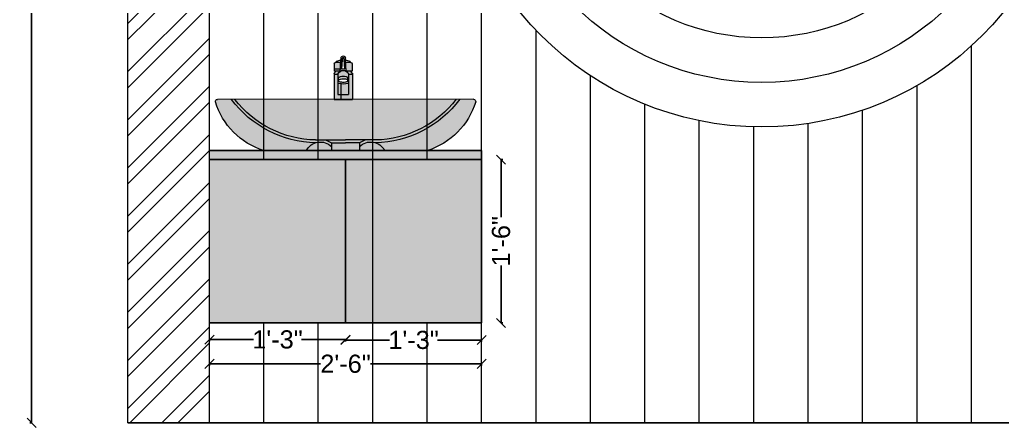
# Model space of a CAD drawing. Header units: inches. Extents: x 213 to 17763, y -4830 to 1802.
# Drawn here: x 16835.2 to 16943.5, y -2115.5 to -2070.6 of the extents above; entities that cross this region are included whole.
import ezdxf

# ---------------------------------------------------------------- set-up
doc = ezdxf.new("R2010")
doc.units = ezdxf.units.IN
doc.header["$MEASUREMENT"] = 0
doc.layers.add('dwgmodels.com', color=250, linetype='Continuous')
doc.layers.add('IEL-HATCH-002', color=7, linetype='Continuous')
doc.layers.add('OUTLINE', color=7, linetype='Continuous', lineweight=5)
doc.layers.add('wall', color=3, linetype='Continuous', lineweight=70)
doc.styles.add('b.k', font='verdana.ttf')
doc.styles.get("Standard").update_dxf_attribs({"font": 'arial.ttf'})
doc.dimstyles.new('STANDARD$0', dxfattribs={"dimscale": 0, "dimtxt": 6, "dimasz": 3, "dimexe": 2, "dimexo": 2, "dimgap": 0, "dimtad": 0, "dimtih": 1, "dimtoh": 1, "dimdec": 1, "dimzin": 0, "dimdsep": 46, "dimlunit": 4, "dimtxsty": 'b.k', "dimcen": 2.5, "dimclrd": 256, "dimclre": 256, "dimclrt": 256, "dimadec": 0, "dimazin": 0, "dimtfac": 1, "dimtdec": 1, "dimtofl": 0, "dimtmove": 2, "dimatfit": 2, "dimfxl": 1, "dimfrac": 2, "dimtolj": 1, "dimtzin": 0, "dimlwd": 9, "dimlwe": 9, "dimarcsym": 0})
pattern_1 = [(0, (0, 0), (0, 6.985), [5.08, -1.905]), (90, (0, 0), (-6.985, 4.277078946022131e-16), [5.08, -1.905])]

# ---------------------------------------------------------------- blocks, each defined once
blk = doc.blocks.new('_Oblique')
at = {"layer": 'wall', "color": 0, "lineweight": -2}
blk.add_line((-0.5, -0.5), (0.5, 0.5), dxfattribs=at)
blk = doc.blocks.new('*D1206')
at = {"color": 1, "lineweight": -2, "transparency": 16777216}
for p, q in [((16836.50835119264, -1995.008084198602), (16836.2889811139, -1995.008084198602)), ((16836.4689811139, -1995.008084198602), (16836.4689811139, -2053.315082834346)), ((16836.4689811139, -2115.008084198602), (16836.4689811139, -2056.701085562859)), ((16836.50835119264, -2115.008084198602), (16836.2889811139, -2115.008084198602))]:
    blk.add_line(p, q, dxfattribs=at)
at = {"layer": 'Defpoints', "color": 0, "transparency": 16777216}
for p in [(16856.08220091883, -1995.008084198602), (16836.4689811139, -2115.008084198602), (16856.08220091883, -2115.008084198602)]:
    blk.add_point(p, dxfattribs=at)
at = {"color": 1, "lineweight": -2, "transparency": 16777216}
for p, rotation in [((16836.4689811139, -1995.008084198602), 90), ((16836.4689811139, -2115.008084198602), 270)]:
    blk.add_blockref('_Oblique', p, dxfattribs=dict(at, rotation=rotation))
at = {"color": 1, "transparency": 16777216, "insert": (16836.4689811139, -2055.008084198606), "char_height": 2, "attachment_point": 5, "rotation": 90}
blk.add_mtext("\\A1;10'", dxfattribs=at)
blk = doc.blocks.new('YY5')
at = {"true_color": 0xc7c8ca}
h = blk.add_hatch(dxfattribs=at)
h.set_pattern_fill('ANGLE', color=9)
h.set_pattern_definition(pattern_1)
h.paths.add_polyline_path([(-1859.642487475081, 704.2780352585988), (-1859.659903662569, 704.5440537511106, 0.4142135638380181), (-1859.961262066613, 704.8454121566614, 0.4750915465852333), (-1860.238658159414, 704.5424849440045), (-1860.255971637265, 704.2780352585988), (-1860.358939663625, 702.8046562630534), (-1860.303982458977, 702.8046562630534, -0.2401376567678492), (-1859.594476653278, 702.8046562630534), (-1859.539519448721, 702.8046562630534)])
h.paths.add_polyline_path([(-1859.73768250441, 703.1189723709844), (-1860.166789239599, 703.1189723709844), (-1860.064194345845, 704.2927789711155), (-1860.0468932154, 704.542393748944, -0.596401771601865), (-1859.961262066613, 704.6536348652347, -0.4142135623730957), (-1859.851680953996, 704.5440537526179), (-1859.8342647665, 704.2927789711155)], flags=16)
h.paths.add_polyline_path([(-1859.052340827863, 704.1448605161991, 0.05658871760532752), (-1859.642536498954, 704.2787840594943), (-1859.642487475081, 704.2780352585988), (-1859.620299651487, 703.9605476423419), (-1858.953459701674, 703.9605476423419), (-1858.953459701674, 704.005560696109, 0.3188407789894711)])
h.paths.add_polyline_path([(-1860.278159460858, 703.9605476423419), (-1860.920934389733, 703.9605476423419), (-1860.970121256937, 703.9605476423419, 0.4142135623730951), (-1861.166868725752, 703.7638001735269), (-1861.166868725843, 702.8046562630534), (-1860.988138020402, 702.8046562630534), (-1860.976105509841, 702.8046562630534), (-1860.358939663625, 702.8046562630534)])
h.paths.add_polyline_path([(-1859.80692836094, 703.9605476423419), (-1860.093232551861, 703.9605476423419), (-1860.166789239599, 703.1189723709844), (-1859.73768250441, 703.1189723709844)], flags=0)
h.paths.add_polyline_path([(-1860.256114484316, 704.2759912469623, 0.05430589399828516), (-1860.822053263572, 704.144860516018, 0.3188407787352452), (-1860.920934389824, 704.005560696109), (-1860.920934389733, 703.9605476423419), (-1860.278159460858, 703.9605476423419)])
h.paths.add_polyline_path([(-1859.83428652461, 704.2930434069696, 0.00959450305220591), (-1859.937197045749, 704.2950183393892, 0.01184815826980783), (-1860.064261823298, 704.2920069494639), (-1860.093232551861, 703.9605476423419), (-1859.80692836094, 703.9605476423419)], flags=0)
h = blk.add_hatch(dxfattribs=at)
h.set_pattern_fill('ANGLE', color=9)
h.set_pattern_definition(pattern_1)
h.paths.add_polyline_path([(-1858.717681725969, 703.826196685556, 0.3225573074183268), (-1858.90427283447, 703.9605476423419), (-1858.953459701674, 703.9605476423419), (-1859.620299651487, 703.9605476423419), (-1859.539519448721, 702.8046562630534), (-1858.922353602505, 702.8046562630534), (-1858.707525365655, 702.8046562630534)])
h = blk.add_hatch(dxfattribs=at)
h.set_pattern_fill('ANGLE', color=9)
h.set_pattern_definition(pattern_1)
h.paths.add_polyline_path([(-1858.719557876124, 702.3983922901664), (-1858.830228327241, 702.3983922901664), (-1859.223723264872, 702.3983922901664), (-1859.223723264872, 699.6280301683554), (-1860.674735847474, 699.6280301683554), (-1860.674735847474, 702.3983922901664), (-1861.178901236221, 702.3983922901664), (-1861.178901236221, 698.9807330560587), (-1858.719557876124, 698.9799050195045)])
h.paths.add_polyline_path([(-1858.922353602466, 702.8046562630534), (-1858.934386112974, 702.8046562630534), (-1859.594476653278, 702.8046562630534, -0.1818234818247197), (-1859.223723264809, 702.3983922901664), (-1858.830228327241, 702.3983922901664), (-1858.719557876124, 702.3983922901664), (-1858.71955787607, 702.4888255701228, 0.2497289786340788), (-1858.726080932379, 702.5010713433682, -0.2052993842215004)])
h.paths.add_polyline_path([(-1860.303982458977, 702.8046562630534), (-1860.97610550988, 702.8046562630534, -0.2052993842488782), (-1861.172378179904, 702.5010713432748, 0.2497289775558368), (-1861.178901236276, 702.4888255701228), (-1861.178901236221, 702.3983922901664), (-1860.674735847445, 702.3983922901664, -0.1818234818247197)])
h.paths.add_polyline_path([(-1859.223723264872, 701.7058278184174, -0.01639121819609175), (-1859.318034065314, 701.6597288689486), (-1859.318034065314, 701.5108559250826), (-1859.323913054177, 701.4776782348308), (-1859.370289918462, 701.413783493015), (-1859.459604087271, 701.3570881688752), (-1859.585231537229, 701.3117970961289), (-1859.737855055041, 701.281269305802), (-1859.906155252571, 701.2677689045659), (-1860.077650074209, 701.2722971560213), (-1860.239620533421, 701.2945182194394), (-1860.380054022396, 701.3327840613402), (-1860.488535231678, 701.3842566789759), (-1860.557018606039, 701.4451185827869), (-1860.580425047031, 701.5108559250826), (-1860.580425047031, 701.6597288689486, -0.01639121819609179), (-1860.674735847474, 701.7058278184174), (-1860.674735847474, 701.1066110975343, 0.1013955554709312), (-1859.223723264872, 701.1066110975155)], flags=17)
h.paths.add_polyline_path([(-1859.223723264872, 702.3983922903224, 0.6773938552425238), (-1860.674735847474, 702.3983922900935), (-1860.674735847474, 701.9139556735453, -0.1185726909845305), (-1859.949229556173, 702.1002764714706, -0.1185726909845346), (-1859.223723264872, 701.9139556735453)])
h = blk.add_hatch(dxfattribs=at)
h.set_pattern_fill('ANGLE', color=9)
h.set_pattern_definition(pattern_1)
h.paths.add_polyline_path([(-1859.949229556173, 702.1002764714706, 0.1019832631306679), (-1860.580425047031, 701.9600546230142), (-1860.580425047031, 701.5108559250826), (-1860.557018606039, 701.5765932670118), (-1860.488535231678, 701.6374551711892), (-1860.380054022396, 701.6889277884585), (-1860.239620533421, 701.7271936299929), (-1860.077650074209, 701.7494146941439), (-1859.906155252571, 701.753942945233), (-1859.737855055041, 701.7404425443633), (-1859.585231537229, 701.7099147540364), (-1859.459604087271, 701.66462368129), (-1859.370289918462, 701.6079283567838), (-1859.323913054177, 701.5440336149679), (-1859.323913054177, 701.4776782348308), (-1859.370289918462, 701.413783493015), (-1859.459604087271, 701.3570881688752), (-1859.585231537229, 701.3117970961289), (-1859.737855055041, 701.281269305802), (-1859.906155252571, 701.2677689045659), (-1860.077650074209, 701.2722971560213), (-1860.239620533421, 701.2945182194394), (-1860.380054022396, 701.3327840613402), (-1860.488535231678, 701.3842566789759), (-1860.557018606039, 701.4451185827869), (-1860.580425047031, 701.5108559250826), (-1860.580425047031, 701.6597288689486, -0.01639121819609181), (-1860.674735847474, 701.7058278184174), (-1860.674735847474, 701.1066110975343, 0.1013955554709312), (-1859.223723264872, 701.1066110975155), (-1859.223723264872, 701.7058278184174, -0.01639121819609175), (-1859.318034065314, 701.6597288689486), (-1859.318034065314, 701.9600546230142, 0.1019832631306698)])
h = blk.add_hatch(dxfattribs=at)
h.set_pattern_fill('ANGLE', color=9)
h.set_pattern_definition(pattern_1)
h.paths.add_polyline_path([(-1859.223723264872, 701.9139556735453, 0.01639121819611743), (-1859.318034065314, 701.9600546230142), (-1859.318034065314, 701.6597288689486, 0.01639121819609176), (-1859.223723264872, 701.7058278184174)])
h.paths.add_polyline_path([(-1860.580425047031, 701.9600546230142, 0.01639121819611744), (-1860.674735847474, 701.9139556735453), (-1860.674735847474, 701.7058278184174, 0.01639121819609175), (-1860.580425047031, 701.6597288689486)])
h = blk.add_hatch(dxfattribs=at)
h.set_pattern_fill('ANGLE', color=9)
h.set_pattern_definition(pattern_1)
h.paths.add_polyline_path([(-1859.223723264872, 701.1066110975155, -0.1013955554709313), (-1860.674735847474, 701.1066110975343), (-1860.674735847474, 699.6280301683554), (-1859.223723264872, 699.6280301683554)])
at = {"true_color": 0x7aafdf}
h = blk.add_hatch(dxfattribs=at)
h.set_pattern_fill('ANGLE', color=143)
h.set_pattern_definition(pattern_1)
h.paths.add_polyline_path([(-1859.323913054177, 701.5440336149679), (-1859.370289918462, 701.6079283567838), (-1859.459604087271, 701.66462368129), (-1859.585231537229, 701.7099147540364), (-1859.737855055041, 701.7404425443633), (-1859.906155252571, 701.753942945233), (-1860.077650074209, 701.7494146941439), (-1860.239620533421, 701.7271936299929), (-1860.380054022396, 701.6889277884585), (-1860.488535231678, 701.6374551711892), (-1860.557018606039, 701.5765932670118), (-1860.580425047031, 701.5108559250826), (-1860.557018606039, 701.4451185827869), (-1860.488535231678, 701.3842566789759), (-1860.380054022396, 701.3327840613402), (-1860.239620533421, 701.2945182194394), (-1860.077650074209, 701.2722971560213), (-1859.906155252571, 701.2677689045659), (-1859.737855055041, 701.281269305802), (-1859.585231537229, 701.3117970961289), (-1859.459604087271, 701.3570881688752), (-1859.370289918462, 701.413783493015), (-1859.323913054177, 701.4776782348308)])
at = {"color": 18, "true_color": 0x000000}
for p, q in [((-1860.255971637265, 704.2780352585988), (-1860.238555449769, 704.5440537526179)), ((-1860.064194345845, 704.2927789711155), (-1860.04677815835, 704.5440537526179)), ((-1859.8342647665, 704.2927789711155), (-1859.851680953996, 704.5440537526179)), ((-1859.642487475081, 704.2780352585988), (-1859.659903662668, 704.5440537526179)), ((-1861.166868725843, 703.7638001735269), (-1861.166868725843, 702.8046562630534)), ((-1860.970121256937, 703.9605476423419), (-1860.920934389733, 703.9605476423419)), ((-1860.920934389733, 703.9605476423419), (-1860.920934389733, 704.005560696109)), ((-1860.920934389733, 703.9605476423419), (-1860.278159460873, 703.9605476423419)), ((-1860.358939663625, 702.8046562630534), (-1860.255971637265, 704.2780352585988)), ((-1860.166789239599, 703.1189723709844), (-1860.064194345845, 704.2927789711155)), ((-1859.73768250441, 703.1189723709844), (-1859.8342647665, 704.2927789711155)), ((-1859.539519448721, 702.8046562630534), (-1859.642487475081, 704.2780352585988)), ((-1859.620299651487, 703.9605476423419), (-1858.953459701674, 703.9605476423419)), ((-1858.953459701674, 703.9605476423419), (-1858.953459701674, 704.005560696109)), ((-1858.953459701674, 703.9605476423419), (-1858.90427283447, 703.9605476423419)), ((-1858.717681725969, 703.826196685556), (-1858.707525365655, 702.8046562630534)), ((-1861.178901236221, 702.4888255701227), (-1861.178901236221, 702.3983922901664)), ((-1860.674735847474, 702.3983922901664), (-1861.178901236221, 702.3983922901664)), ((-1861.178901236221, 702.3983922901664), (-1861.178901236221, 698.9799050195045)), ((-1861.166868725843, 702.8046562630534), (-1860.976105509841, 702.8046562630534)), ((-1861.166868725843, 702.8046562630534), (-1860.988138020402, 702.8046562630534)), ((-1860.988138020402, 702.8046562630534), (-1860.303982459163, 702.8046562630534)), ((-1860.674735847474, 702.3983922901664), (-1860.674735847474, 699.6280301683554)), ((-1860.580425047031, 701.5108559250826), (-1860.580425047031, 701.9600546229985)), ((-1859.73768250441, 703.1189723709844), (-1860.166789239599, 703.1189723709844)), ((-1859.594476653182, 702.8046562630534), (-1858.922353602505, 702.8046562630534)), ((-1859.318034065314, 701.5108559250826), (-1859.318034065314, 701.9600546229985)), ((-1859.223723264872, 702.3983922901664), (-1859.223723264872, 699.6280301683554)), ((-1858.719557876124, 702.3983922901664), (-1859.223723264872, 702.3983922901664)), ((-1858.934386112974, 702.8046562630534), (-1858.707525365655, 702.8046562630534)), ((-1858.922353602505, 702.8046562630534), (-1858.707525365655, 702.8046562630534)), ((-1858.830228327241, 702.3983922901664), (-1858.719557876124, 702.3983922901664)), ((-1858.719557876124, 702.4888255701227), (-1858.719557876124, 702.3983922901664)), ((-1858.719557876124, 702.3983922901664), (-1858.719557876124, 698.9799050195045)), ((-1860.674735847474, 701.2672008885116), (-1860.674735847474, 701.7545109616535)), ((-1859.223723264872, 699.6280301683554), (-1860.674735847474, 699.6280301683554))]:
    blk.add_line(p, q, dxfattribs=at)
blk.add_line((-1858.719557876124, 698.9799050195045), (-1861.178901236221, 698.9807330560587))
blk.add_polyline3d([(-1860.580425047031, 701.5108559250826, 0), (-1860.557018606039, 701.4451185827869, 0), (-1860.488535231678, 701.3842566789759, 0), (-1860.380054022396, 701.3327840613402, 0), (-1860.239620533421, 701.2945182194394, 0), (-1860.077650074209, 701.2722971560213, 0), (-1859.906155252571, 701.2677689045659, 0), (-1859.737855055041, 701.281269305802, 0), (-1859.585231537229, 701.3117970961289, 0), (-1859.459604087271, 701.3570881688752, 0), (-1859.370289918462, 701.413783493015, 0), (-1859.323913054177, 701.4776782348308, 0), (-1859.323913054177, 701.5440336149679, 0), (-1859.370289918462, 701.6079283567838, 0), (-1859.459604087271, 701.66462368129, 0), (-1859.585231537229, 701.7099147540364, 0), (-1859.737855055041, 701.7404425443633, 0), (-1859.906155252571, 701.753942945233, 0), (-1860.077650074209, 701.7494146941439, 0), (-1860.239620533421, 701.7271936299929, 0), (-1860.380054022396, 701.6889277884585, 0), (-1860.488535231678, 701.6374551711892, 0), (-1860.557018606039, 701.5765932670118, 0), (-1860.580425047031, 701.5108559250826, 0)], dxfattribs=at)
for centre, radius, start, end in [((-1859.976534999425, 704.580925874151), 0.2649268882405655, 86.69508807395945, 188.343078460318), ((-1859.974033632628, 704.5748870405047), 0.07977676853687257, 80.78780477718902, 204.0355055744018), ((-1859.961262066613, 704.5440537526179), 0.3013584040435269, 0, 90), ((-1859.961262066613, 704.5440537526179), 0.1095811126168776, 0, 90), ((-1860.970121256937, 703.7638001735269), 0.1967474688150666, 90, 180), ((-1860.773373788213, 704.005560696109), 0.1475606016112999, 109.2623904893577, 180), ((-1859.937197045749, 701.6127808072933), 2.682237532095929, 96.82860972436829, 109.2623904893577), ((-1859.937197045749, 701.6127808072933), 2.682237532095929, 70.7376095106423, 83.6929711358343), ((-1859.101020303285, 704.005560696109), 0.1475606016112999, 0, 70.7376095106423), ((-1858.90427283447, 703.7638001735269), 0.1967474688150666, 18.49005815546298, 90), ((-1861.164145176115, 702.4888255701227), 0.01475606016112999, 123.9134898791067, 180), ((-1861.428346014583, 702.8817980036972), 0.4587726258653878, 303.9134898791067, 350.3198374893348), ((-1859.949229556127, 702.1086061453077), 0.7812396485676532, 21.773057050751, 158.226942949249), ((-1859.924664968077, 700.4989567274708), 1.601508145939893, 90.87886060322751, 117.9274284694488), ((-1859.973794144269, 700.4989567274708), 1.601508145939893, 62.07257153055119, 89.12113939677249), ((-1858.470113097763, 702.8817980036972), 0.4587726258653878, 189.6801625106652, 236.0865101208933), ((-1858.734313936231, 702.4888255701227), 0.01475606016112999, 0, 56.08651012089329), ((-1859.924664968077, 703.1208267644919), 1.601508145939893, 242.0725715305512, 245.8288256482427), ((-1859.949229556127, 704.6474335488671), 3.614385564746275, 258.4205001745883, 281.5794998254117), ((-1859.973794144269, 703.1208267644919), 1.601508145939893, 294.1711743517573, 297.9274284694488)]:
    blk.add_arc(centre, radius, start, end, dxfattribs=at)
blk = doc.blocks.new('y5y5')
at = {"true_color": 0x636466}
h = blk.add_hatch(dxfattribs=at)
h.set_pattern_fill('ANGLE', color=251)
h.set_pattern_definition(pattern_1)
h.paths.add_polyline_path([(-1859.8342647665, 704.2927789711155), (-1859.851680953996, 704.5440537526179, 0.4142135623730933), (-1859.961262066613, 704.6536348652347, 0.5964017716018684), (-1860.0468932154, 704.542393748944), (-1860.064194345845, 704.2927789711155), (-1860.166789239599, 703.1189723709844), (-1859.73768250441, 703.1189723709844)])
at = {"lineweight": 0, "true_color": 0x000000}
h = blk.add_hatch(color=18, dxfattribs=at)
h.dxf.hatch_style = 1
h.paths.add_polyline_path([(-1858.719557876124, 702.3983922901664), (-1859.223723264872, 702.3983922901664), (-1859.223723264872, 699.6280301683554), (-1860.674735847474, 699.6280301683554), (-1860.674735847474, 702.3983922901664), (-1861.178901236221, 702.3983922901664), (-1861.178901236221, 698.9807330560587), (-1858.719557876124, 698.9799050195045)])
h.paths.add_polyline_path([(-1858.717681725969, 703.826196685556, 0.3225573074183268), (-1858.90427283447, 703.9605476423419), (-1858.953459701674, 703.9605476423419), (-1859.620299651487, 703.9605476423419), (-1859.539519448721, 702.8046562630534), (-1858.922353602505, 702.8046562630534), (-1858.707525365655, 702.8046562630534)])
h.paths.add_polyline_path([(-1860.278159460858, 703.9605476423419), (-1860.920934389733, 703.9605476423419), (-1860.970121256937, 703.9605476423419, 0.4142135623730951), (-1861.166868725752, 703.7638001735268), (-1861.166868725843, 702.8046562630534), (-1860.976105509841, 702.8046562630534), (-1860.358939663625, 702.8046562630534)])
h = blk.add_hatch()
h.set_pattern_fill('ANGLE')
h.set_pattern_definition(pattern_1)
h.paths.add_polyline_path([(-1859.642536498954, 704.2787840594943), (-1859.642487475081, 704.2780352585988), (-1859.620299651487, 703.9605476423419), (-1858.953459701674, 703.9605476423419), (-1858.953459701674, 704.005560696109, 0.3188407789894704), (-1859.052340827863, 704.1448605161991, 0.05658871760532751)])
h.paths.add_polyline_path([(-1860.256114484316, 704.2759912469623, 0.05430589399828516), (-1860.822053263572, 704.144860516018, 0.3188407787352452), (-1860.920934389824, 704.005560696109), (-1860.920934389733, 703.9605476423419), (-1860.278159460858, 703.9605476423419)])
h = blk.add_hatch(color=18, dxfattribs=at)
h.dxf.hatch_style = 1
h.paths.add_polyline_path([(-1858.719557876124, 702.3983922901664), (-1859.223723264809, 702.3983922901664, 0.6773938552843203), (-1860.674735847445, 702.3983922901664), (-1861.178901236221, 702.3983922901664), (-1861.178901236221, 698.9807330560587), (-1858.719557876124, 698.9799050195045)])
h.paths.add_polyline_path([(-1860.077650074209, 701.7494146941439), (-1859.906155252571, 701.753942945233), (-1859.737855055041, 701.7404425443633), (-1859.585231537229, 701.7099147540364), (-1859.459604087271, 701.66462368129), (-1859.370289918462, 701.6079283567838), (-1859.323913054177, 701.5440336149679), (-1859.323913054177, 701.4776782348308), (-1859.370289918462, 701.413783493015), (-1859.459604087271, 701.3570881688752), (-1859.585231537229, 701.3117970961289), (-1859.737855055041, 701.281269305802), (-1859.906155252571, 701.2677689045659), (-1860.077650074209, 701.2722971560213), (-1860.239620533421, 701.2945182194394), (-1860.380054022396, 701.3327840613402), (-1860.488535231678, 701.3842566789759), (-1860.557018606039, 701.4451185827869), (-1860.580425047031, 701.5108559250826), (-1860.557018606039, 701.5765932670118), (-1860.488535231678, 701.6374551711892), (-1860.380054022396, 701.6889277884585), (-1860.239620533421, 701.7271936299929)], flags=16)
h = blk.add_hatch(color=18, dxfattribs=at)
h.dxf.hatch_style = 1
h.paths.add_polyline_path([(-1858.922353602466, 702.8046562630534), (-1859.594476653278, 702.8046562630534, -0.1818234818247196), (-1859.223723264809, 702.3983922901664), (-1858.719557876124, 702.3983922901664), (-1858.71955787607, 702.4888255701228, 0.2497289786340794), (-1858.726080932379, 702.5010713433682, -0.2052993842215004)])
h.paths.add_polyline_path([(-1860.303982458977, 702.8046562630534), (-1860.97610550988, 702.8046562630534, -0.2052993842488782), (-1861.172378179904, 702.5010713432748, 0.2497289775558359), (-1861.178901236276, 702.4888255701228), (-1861.178901236221, 702.3983922901664), (-1860.674735847445, 702.3983922901664, -0.1818234818247197)])
at = {"true_color": 0xadddf7}
h = blk.add_hatch(dxfattribs=at)
h.set_pattern_fill('ANGLE', color=141)
h.set_pattern_definition(pattern_1)
h.paths.add_polyline_path([(-1859.323913054177, 701.5440336149679), (-1859.370289918462, 701.6079283567838), (-1859.459604087271, 701.66462368129), (-1859.585231537229, 701.7099147540364), (-1859.737855055041, 701.7404425443633), (-1859.906155252571, 701.753942945233), (-1860.077650074209, 701.7494146941439), (-1860.239620533421, 701.7271936299929), (-1860.380054022396, 701.6889277884585), (-1860.488535231678, 701.6374551711892), (-1860.557018606039, 701.5765932670118), (-1860.580425047031, 701.5108559250826), (-1860.557018606039, 701.4451185827869), (-1860.488535231678, 701.3842566789759), (-1860.380054022396, 701.3327840613402), (-1860.239620533421, 701.2945182194394), (-1860.077650074209, 701.2722971560213), (-1859.906155252571, 701.2677689045659), (-1859.737855055041, 701.281269305802), (-1859.585231537229, 701.3117970961289), (-1859.459604087271, 701.3570881688752), (-1859.370289918462, 701.413783493015), (-1859.323913054177, 701.4776782348308)])
at = {"lineweight": 0, "true_color": 0xf8f8f6}
h = blk.add_hatch(color=7, dxfattribs=at)
h.dxf.hatch_style = 1
edge = h.paths.add_edge_path()
edge.add_line((-1875.670161333098, 698.9856121198247), (-1877.548738067597, 698.9862446180075))
edge.add_arc((-1877.548738067597, 698.695319838972), 0.2909247790355494, 90, 186.6497480122819)
edge.add_arc((-1868.323709834901, 701.560972371838), 9.945968937223727, 196.9483316276272, 251.5688589944916)
edge.add_arc((-1868.323709834255, 701.5609723738454), 9.945968939332323, 251.5688589946186, 252.484804792136)
edge.add_line((-1871.317035923083, 692.0761267204831), (-1865.539225076289, 692.0756050785835))
edge.add_arc((-1863.653027606306, 691.1042060465006), 2.12164016159734, 107.1631084750718, 152.7513564692017, ccw=False)
edge.add_arc((-1864.015767886683, 707.6531120712051), 14.5241330898273, 216.6385853500288, 268.9610990050063, ccw=False)
at = {"lineweight": 0, "true_color": 0xeaeaeb}
h = blk.add_hatch(color=254, dxfattribs=at)
h.dxf.hatch_style = 1
h.paths.add_polyline_path([(-1844.851944498354, 698.9752359314127), (-1845.30860734205, 698.9753896852699, -0.2266592127884544), (-1856.220965805801, 693.4953571750389), (-1857.570431067147, 693.4953571750389), (-1858.366179820214, 693.1317012012446), (-1858.366179820214, 692.5998185338782, -0.2789183185884859), (-1856.235273201826, 693.1313665253831, 0.2321162475733865)])
h.paths.add_polyline_path([(-1862.943950700732, 693.4953571750389), (-1864.293415962087, 693.4953571750389, -0.2268956476491794), (-1875.213575343875, 698.9854583918438), (-1875.670161333098, 698.9856121198247, 0.2323509107070786), (-1864.279108566055, 693.131366525383, -0.2789183185870224), (-1862.148201947674, 692.5998185338866), (-1862.148201947674, 693.1317012012446)])
at = {"lineweight": 0, "true_color": 0xf8f8f6}
h = blk.add_hatch(color=7, dxfattribs=at)
h.dxf.hatch_style = 1
h.paths.add_polyline_path([(-1845.30860734205, 698.9753896852699), (-1875.213575343875, 698.9854583918438, 0.2268956476491779), (-1864.293415962088, 693.4953571750389), (-1860.257190883944, 693.4953571750389), (-1856.220965805801, 693.4953571750389, 0.226659212788456)])
h = blk.add_hatch(color=7, dxfattribs=at)
h.dxf.hatch_style = 1
edge = h.paths.add_edge_path()
edge.add_arc((-1842.969167405094, 698.6841948683772), 0.2909247790357934, 353.3502519876788, 446.5622715788655)
edge.add_line((-1842.951722482763, 698.9745961454782), (-1844.851944498354, 698.9752359314127))
edge.add_arc((-1856.498613881205, 707.653112071205), 14.52413308982713, 271.03890099502416, 323.31038592493, ccw=False)
edge.add_arc((-1856.861354161574, 691.1042060465006), 2.12164016159727, 27.24864353079829, 72.83689152494082, ccw=False)
edge.add_line((-1854.975156691591, 692.0756050785835), (-1849.198947284699, 692.0761267204831))
edge.add_arc((-1852.190499830243, 701.5613479401857), 9.945793493706097, 287.5048007174934, 288.4106744441632)
edge.add_arc((-1852.19049982977, 701.5613479387139), 9.945793492160345, 288.4106744442572, 342.9820869962536)
at = {"lineweight": 0, "true_color": 0xeaeaeb}
h = blk.add_hatch(color=254, dxfattribs=at)
h.dxf.hatch_style = 1
h.paths.add_polyline_path([(-1862.148201947674, 692.5998185338866, 0.5091258853118577), (-1865.539225076289, 692.0756050785835), (-1862.148201947674, 692.0756050785835)])
h.paths.add_polyline_path([(-1858.366179820214, 692.5998185338782), (-1858.366179820214, 692.0756050785835), (-1854.975156691591, 692.0756050785835, 0.5091258853136285)])
at = {"lineweight": 0, "true_color": 0xf8f8f6}
h = blk.add_hatch(color=7, dxfattribs=at)
h.dxf.hatch_style = 1
h.paths.add_polyline_path([(-1858.366179820214, 693.1317012012446), (-1860.257190883944, 693.1317012012446), (-1862.148201947674, 693.1317012012446), (-1862.148201947674, 692.0756050785835), (-1858.366179820214, 692.0756050785835)])
h.paths.add_polyline_path([(-1857.570431067147, 693.4953571750389), (-1860.257190883944, 693.4953571750389), (-1862.943950700732, 693.4953571750389), (-1862.148201947674, 693.1317012012446), (-1860.257190883944, 693.1317012012446), (-1858.366179820214, 693.1317012012446)])
at = {"lineweight": 0}
for p, q in [((-1877.548738067597, 698.9862446180075), (-1842.951722482764, 698.9745961454782)), ((-1871.317035923083, 692.0761267204831), (-1849.198947284699, 692.0761267204831)), ((-1871.317035923083, 692.0761267204831), (-1849.198947284699, 692.0761267204832))]:
    blk.add_line(p, q, dxfattribs=at)
at = {"color": 18, "lineweight": 0, "true_color": 0x000000}
for p, q in [((-1864.293415962125, 693.4953571750389), (-1860.257190883944, 693.4953571750389)), ((-1862.943950700732, 693.4953571750389), (-1862.148201947674, 693.1317012012446)), ((-1862.148201947674, 693.1317012012446), (-1862.148201947674, 692.0756050785835)), ((-1862.148201947674, 693.1317012012446), (-1860.257190883944, 693.1317012012446)), ((-1856.220965805754, 693.4953571750389), (-1860.257190883944, 693.4953571750389)), ((-1858.366179820214, 693.1317012012446), (-1860.257190883944, 693.1317012012446)), ((-1857.570431067147, 693.4953571750389), (-1858.366179820214, 693.1317012012446)), ((-1858.366179820214, 693.1317012012446), (-1858.366179820214, 692.0756050785835))]:
    blk.add_line(p, q, dxfattribs=at)
for centre, radius, start, end in [((-1877.548738067597, 698.695319838972), 0.2909247790355494, 90, 186.6497480122322), ((-1868.323709834901, 701.560972371838), 9.945968937223693, 196.9483316276265, 252.4848047922028), ((-1864.015767886683, 707.6531120712052), 14.52413308982741, 216.6385853500291, 268.9610990011669), ((-1864.015767886683, 707.6531120712052), 14.16047711603317, 217.7416331934862, 268.8765150864477), ((-1856.498613881205, 707.6531120712052), 14.52413308982741, 271.0389009988331, 323.3103859249295), ((-1856.498613881205, 707.6531120712052), 14.16047711603317, 271.1234849135522, 322.2068303453797), ((-1852.190499829771, 701.5613479387147), 9.945793492161311, 287.5048007174502, 342.982086996252), ((-1842.969167405094, 698.6841948683773), 0.2909247790357276, 353.35025198779, 86.56227157886423), ((-1863.653027606306, 691.1042060465006), 2.121640161597214, 44.82406763940038, 152.7513564690758), ((-1856.861354161574, 691.1042060465006), 2.121640161597214, 27.24864353092423, 135.1759323605996)]:
    blk.add_arc(centre, radius, start, end, dxfattribs=at)
at = {"color": 7, "lineweight": 0, "true_color": 0xf8f8f6}
blk.add_blockref('YY5', (0, 0), dxfattribs=at)
blk = doc.blocks.new('KKU')
at = {"layer": 'dwgmodels.com', "lineweight": 0, "true_color": 0xf1ece4}
h = blk.add_hatch(color=7, dxfattribs=at)
h.dxf.hatch_style = 1
h.paths.add_polyline_path([(45769.54282472028, 44312.76206886786), (45769.03865933153, 44312.76206886786), (45769.03865933153, 44309.99170674605), (45767.58764674893, 44309.99170674605), (45767.58764674893, 44312.76206886786), (45767.08348136018, 44312.76206886786), (45767.08348136018, 44309.34440963375), (45769.54282472028, 44309.3435815972)])
at = {"lineweight": 0}
blk.add_blockref('y5y5', (47628.26238259641, 43610.36367657769, 1.102764133773254e-05), dxfattribs=at)
blk = doc.blocks.new('*D1214')
at = {"color": 1, "lineweight": -2, "transparency": 16777216}
for p, q in [((16856.08220091882, -2105.796484424011), (16856.08220091882, -2106.015854502751)), ((16856.08220091882, -2105.835854502751), (16860.92808086425, -2105.835854502751)), ((16871.08220091882, -2105.835854502751), (16866.23632097339, -2105.835854502751)), ((16871.08220091882, -2105.796484424011), (16871.08220091882, -2106.015854502751))]:
    blk.add_line(p, q, dxfattribs=at)
at = {"layer": 'Defpoints', "color": 0, "transparency": 16777216}
for p in [(16856.08220091882, -2104.008084198601), (16871.08220091882, -2104.008084198601), (16871.08220091882, -2105.835854502751)]:
    blk.add_point(p, dxfattribs=at)
at = {"color": 1, "lineweight": -2, "transparency": 16777216, "rotation": 180}
blk.add_blockref('_Oblique', (16856.08220091882, -2105.835854502751), dxfattribs=at)
at = {"color": 1, "lineweight": -2, "transparency": 16777216}
blk.add_blockref('_Oblique', (16871.08220091882, -2105.835854502751), dxfattribs=at)
at = {"color": 1, "transparency": 16777216, "insert": (16863.58220091882, -2105.835854502751), "char_height": 2, "attachment_point": 5}
blk.add_mtext('\\A1;1\'-3"', dxfattribs=at)
blk = doc.blocks.new('*D1215')
at = {"color": 1, "lineweight": -2, "transparency": 16777216}
for p, q in [((16871.08220091882, -2105.848206196579), (16871.08220091882, -2106.067576275319)), ((16871.08220091882, -2105.88757627532), (16875.92808086425, -2105.88757627532)), ((16886.08220091882, -2105.88757627532), (16881.23632097339, -2105.88757627532)), ((16886.08220091882, -2105.848206196579), (16886.08220091882, -2106.067576275319))]:
    blk.add_line(p, q, dxfattribs=at)
at = {"layer": 'Defpoints', "color": 0, "transparency": 16777216}
for p in [(16871.08220091882, -2104.008084198601), (16886.08220091882, -2104.008084198604), (16886.08220091882, -2105.88757627532)]:
    blk.add_point(p, dxfattribs=at)
at = {"color": 1, "lineweight": -2, "transparency": 16777216, "rotation": 180}
blk.add_blockref('_Oblique', (16871.08220091882, -2105.88757627532), dxfattribs=at)
at = {"color": 1, "lineweight": -2, "transparency": 16777216}
blk.add_blockref('_Oblique', (16886.08220091882, -2105.88757627532), dxfattribs=at)
at = {"color": 1, "transparency": 16777216, "insert": (16878.58220091882, -2105.88757627532), "char_height": 2, "attachment_point": 5}
blk.add_mtext('\\A1;1\'-3"', dxfattribs=at)
blk = doc.blocks.new('*D1216')
at = {"color": 1, "lineweight": -2, "transparency": 16777216}
for p, q in [((16856.08220091882, -2108.473891144628), (16856.08220091882, -2108.693261223368)), ((16856.08220091882, -2108.513261223368), (16868.31689396111, -2108.513261223368)), ((16886.08220091882, -2108.513261223368), (16873.84750787653, -2108.513261223368)), ((16886.08220091882, -2108.473891144628), (16886.08220091882, -2108.693261223368))]:
    blk.add_line(p, q, dxfattribs=at)
at = {"layer": 'Defpoints', "color": 0, "transparency": 16777216}
for p in [(16856.08220091882, -2104.008084198601), (16886.08220091882, -2104.008084198607), (16886.08220091882, -2108.513261223368)]:
    blk.add_point(p, dxfattribs=at)
at = {"color": 1, "lineweight": -2, "transparency": 16777216, "rotation": 180}
blk.add_blockref('_Oblique', (16856.08220091882, -2108.513261223368), dxfattribs=at)
at = {"color": 1, "lineweight": -2, "transparency": 16777216}
blk.add_blockref('_Oblique', (16886.08220091882, -2108.513261223368), dxfattribs=at)
at = {"color": 1, "transparency": 16777216, "insert": (16871.08220091882, -2108.513261223368), "char_height": 2, "attachment_point": 5}
blk.add_mtext('\\A1;2\'-6"', dxfattribs=at)
blk = doc.blocks.new('*D1217')
at = {"color": 1, "lineweight": -2, "transparency": 16777216}
for p, q in [((16888.19116105949, -2086.008084198602), (16888.41053113823, -2086.008084198602)), ((16888.23053113823, -2086.008084198602), (16888.23053113823, -2092.353964144031)), ((16888.23053113823, -2104.0080841986), (16888.23053113823, -2097.662204253171)), ((16888.19116105949, -2104.0080841986), (16888.41053113823, -2104.0080841986))]:
    blk.add_line(p, q, dxfattribs=at)
at = {"layer": 'Defpoints', "color": 0, "transparency": 16777216}
for p in [(16886.08220091883, -2086.008084198602), (16886.08220091883, -2104.0080841986), (16888.23053113823, -2104.0080841986)]:
    blk.add_point(p, dxfattribs=at)
at = {"color": 1, "lineweight": -2, "transparency": 16777216}
for p, rotation in [((16888.23053113823, -2086.008084198602), 90), ((16888.23053113823, -2104.0080841986), 270)]:
    blk.add_blockref('_Oblique', p, dxfattribs=dict(at, rotation=rotation))
at = {"color": 1, "transparency": 16777216, "insert": (16888.23053113823, -2095.008084198605), "char_height": 2, "attachment_point": 5, "rotation": 90}
blk.add_mtext('\\A1;1\'-6"', dxfattribs=at)

msp = doc.modelspace()

# ---------------------------------------------------------------- hatches: boundary and pattern name
at = {"layer": 'IEL-HATCH-002', "true_color": 0xf27172, "transparency": 33554687}
h = msp.add_hatch(dxfattribs=at)
h.set_pattern_fill('ANSI32', color=11, scale=10)
h.set_pattern_definition([(45, (-814.669240898158, -386.3270815910141), (-2.651650429449553, 2.651650429449553), []), (45, (-812.901473948158, -386.3270815910141), (-2.651650429449553, 2.651650429449553), [])])
h.paths.add_polyline_path([(16856.08220091882, -1995.008084198601), (16847.08220091882, -1995.008084198601), (16847.08220091882, -2115.008084198601), (16856.08220091882, -2115.008084198601)])
h.paths.add_polyline_path([(17033.08220091883, -1995.008084198602), (17024.08220091883, -1995.008084198602), (17024.08220091883, -2115.008084198602), (17033.08220091883, -2115.008084198602)])
at = {"layer": 'IEL-HATCH-002', "true_color": 0xb59069, "transparency": 33554687}
h = msp.add_hatch(color=33, dxfattribs=at)
h.dxf.hatch_style = 1
h.paths.add_polyline_path([(16886.08220091882, -2086.0080841986), (16874.08220091882, -2086.008084198601), (16874.08220091882, -2104.008084198601), (16886.08220091882, -2104.0080841986)])
h.paths.add_polyline_path([(16874.08220091882, -2086.008084198601), (16856.08220091882, -2086.008084198601), (16856.08220091882, -2104.008084198601), (16874.08220091882, -2104.008084198601)])
h.paths.add_polyline_path([(16886.08220091882, -2085.0080841986), (16856.08220091882, -2085.008084198601), (16856.08220091882, -2086.008084198601), (16874.08220091882, -2086.008084198601), (16886.08220091882, -2086.0080841986)])

# ---------------------------------------------------------------- linework, layer by layer
at = {"lineweight": 5}
for p, q in [((16847.08220091882, -2115.008084198602), (16847.08220091882, -1995.008084198601)), ((16856.08220091882, -2115.008084198602), (16856.08220091882, -1995.008084198601))]:
    msp.add_line(p, q, dxfattribs=at)
at = {"color": 252, "lineweight": 5, "true_color": 0x939598}
for p, q in [((16862.08220091883, -2085.008084198601), (16862.08220091882, -1995.008084198601)), ((16868.08220091882, -2085.008084198601), (16868.08220091882, -1995.008084198601)), ((16874.08220091882, -2085.008084198601), (16874.08220091882, -1995.008084198601)), ((16880.08220091883, -2085.008084198601), (16880.08220091882, -1995.008084198601)), ((16880.08220091882, -2085.008084198601), (16880.08220091882, -2061.556262199972)), ((16886.08220091882, -2085.008084198601), (16886.08220091882, -2063.130877323767)), ((16862.08220091882, -2086.008084198601), (16862.08220091882, -2071.756528970164)), ((16868.08220091882, -2086.008084198601), (16868.08220091882, -2071.756528970164)), ((16874.08220091882, -2115.008084198602), (16874.08220091882, -2071.756528970164)), ((16880.08220091882, -2086.008084198601), (16880.08220091882, -2071.756528970164)), ((16886.08220091882, -2086.008084198601), (16886.08220091882, -2071.756528970164)), ((16892.08220091882, -2115.008084198602), (16892.08220091882, -2071.756528970164)), ((16940.08220091882, -2115.008084198602), (16940.08220091882, -2073.478146052285)), ((16898.08220091882, -2115.008084198602), (16898.08220091882, -2076.765314396014)), ((16934.08220091882, -2115.008084198602), (16934.08220091882, -2077.849543297285)), ((16904.08220091882, -2115.008084198602), (16904.08220091882, -2079.911271910095)), ((16928.08220091882, -2115.008084198602), (16928.08220091882, -2080.568246738165)), ((16910.08220091882, -2115.008084198602), (16910.08220091882, -2081.720657313078)), ((16922.08220091882, -2115.008084198602), (16922.08220091882, -2082.033246448258)), ((16916.08220091882, -2115.008084198602), (16916.08220091882, -2082.40530013273)), ((16862.08220091882, -2115.008084198602), (16862.08220091882, -2104.008084198601)), ((16868.08220091882, -2115.008084198602), (16868.08220091882, -2104.008084198601)), ((16880.08220091882, -2115.008084198602), (16880.08220091882, -2104.008084198601)), ((16886.08220091882, -2115.008084198602), (16886.08220091882, -2104.008084198601))]:
    msp.add_line(p, q, dxfattribs=at)
for p, q in [((16856.08220091882, -2085.008084198601), (16886.08220091882, -2085.008084198601)), ((16886.08220091882, -2085.008084198599), (16886.08220091882, -2104.008084198599)), ((16856.08220091882, -2086.008084198601), (16886.08220091882, -2086.008084198601)), ((16871.08220091882, -2104.008084198601), (16871.08220091882, -2086.008084198601)), ((16856.08220091882, -2104.008084198601), (16886.08220091882, -2104.008084198601)), ((16847.08220091882, -2115.008084198601), (17033.08220091883, -2115.008084198602))]:
    msp.add_line(p, q)
for radius in [34.36702859258958, 29.45745307936249, 24.54787756613541]:
    msp.add_circle((16916.96337358795, -2048.04957005737), radius, dxfattribs=at)

# ---------------------------------------------------------------- block references
at = {"layer": 'OUTLINE', "color": 18, "lineweight": 0, "true_color": 0x000000, "xscale": -0.8165194303943526, "yscale": 0.8165194303943526, "zscale": 0.8165194303943526}
msp.add_blockref('KKU', (54241.54707653826, -38258.81099746772, -9.004283423678592e-06), dxfattribs=at)

# ---------------------------------------------------------------- dimensions: what is measured, and where the dimension line sits
for base, p1, p2, override, picture, middle in [((16836.4689811139, -2115.008084198602), (16856.08220091882, -1995.008084198601), (16856.08220091882, -2115.008084198601), {"dimscale": 1, "dimtxt": 2, "dimasz": 1, "dimexe": 0.18, "dimexo": 0.0625, "dimgap": 0.09, "dimtih": 0, "dimtoh": 0, "dimdec": 0, "dimtxsty": 'Standard', "dimblk": 'Oblique', "dimcen": 0.09, "dimclrd": 1, "dimclre": 1, "dimclrt": 1, "dimtdec": 0, "dimtmove": 1, "dimatfit": 3, "dimldrblk": 'Oblique', "dimfxl": 0.03937007874015748, "dimfxlon": 1, "dimfrac": 0, "dimlwd": 65534, "dimlwe": 65534, "dimarcsym": 1}, '*D1206', (16836.4689811139, -2055.008084198606)), ((16888.23053113823, -2104.0080841986), (16886.08220091882, -2086.008084198601), (16886.08220091882, -2104.008084198599), {"dimscale": 1, "dimtxt": 2, "dimasz": 1, "dimexe": 0.18, "dimexo": 0.0625, "dimgap": 0.09, "dimtih": 0, "dimtoh": 0, "dimdec": 0, "dimtxsty": 'Standard', "dimblk": 'Oblique', "dimcen": 0.09, "dimclrd": 1, "dimclre": 1, "dimclrt": 1, "dimtdec": 0, "dimtmove": 0, "dimatfit": 3, "dimldrblk": 'Oblique', "dimfxl": 0.03937007874015748, "dimfxlon": 1, "dimfrac": 0, "dimlwd": 65534, "dimlwe": 65534, "dimarcsym": 1}, '*D1217', (16888.23053113823, -2095.008084198605))]:
    dim = msp.add_linear_dim(base=base, p1=p1, p2=p2, angle=90, dimstyle='STANDARD$0', override=override)
    dim.commit()
    dim.dimension.update_dxf_attribs({"geometry": picture, "text_midpoint": middle})
for base, p1, p2, picture, middle in [((16871.08220091882, -2105.835854502751), (16856.08220091882, -2104.008084198601), (16871.08220091882, -2104.008084198601), '*D1214', (16863.58220091882, -2105.835854502751)), ((16886.08220091882, -2108.513261223368), (16856.08220091882, -2104.008084198601), (16886.08220091882, -2104.008084198607), '*D1216', (16871.08220091882, -2108.513261223368)), ((16886.08220091882, -2105.88757627532), (16871.08220091882, -2104.008084198601), (16886.08220091882, -2104.008084198604), '*D1215', (16878.58220091882, -2105.88757627532))]:
    dim = msp.add_linear_dim(base=base, p1=p1, p2=p2, dimstyle='STANDARD$0', override={"dimscale": 1, "dimtxt": 2, "dimasz": 1, "dimexe": 0.18, "dimexo": 0.0625, "dimgap": 0.09, "dimtih": 0, "dimtoh": 0, "dimdec": 0, "dimtxsty": 'Standard', "dimblk": 'Oblique', "dimcen": 0.09, "dimclrd": 1, "dimclre": 1, "dimclrt": 1, "dimtdec": 0, "dimtmove": 0, "dimatfit": 3, "dimldrblk": 'Oblique', "dimfxl": 0.03937007874015748, "dimfxlon": 1, "dimfrac": 0, "dimlwd": 65534, "dimlwe": 65534, "dimarcsym": 1})
    dim.commit()
    dim.dimension.update_dxf_attribs({"geometry": picture, "text_midpoint": middle})

doc.saveas('drawing.dxf')
